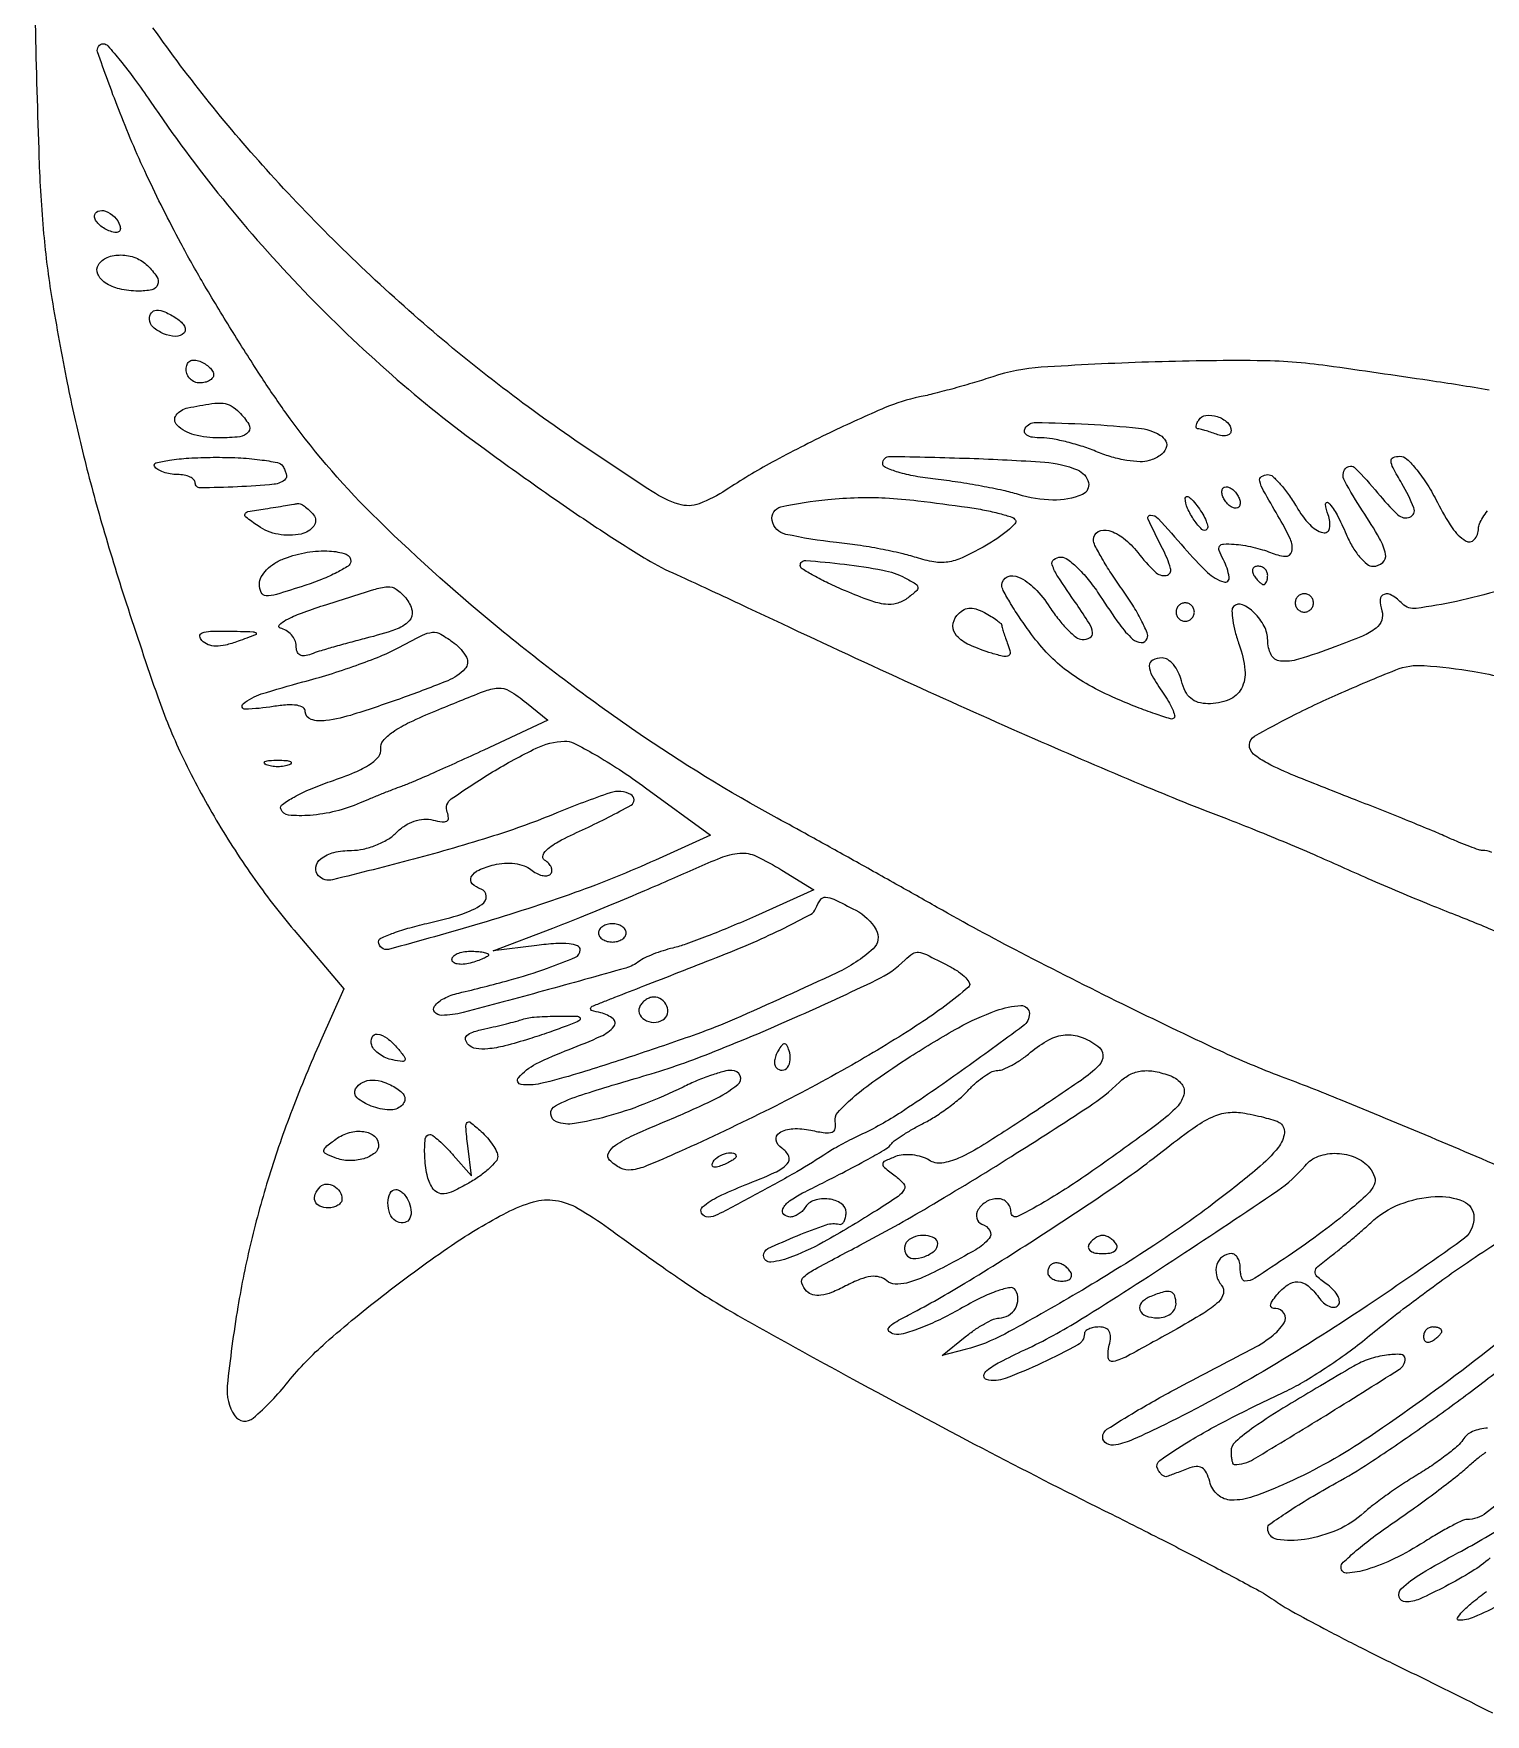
# Model space of a CAD drawing. Extents: x 55 to 655, y 169 to 856.
# Drawn here: x 55.4 to 213.8, y 346.7 to 530.1 of the extents above; entities that cross this region are included whole.
import ezdxf

# ---------------------------------------------------------------- set-up
doc = ezdxf.new("R2010")
doc.units = 0

msp = doc.modelspace()

# ---------------------------------------------------------------- linework, layer by layer
for points in [[(55.529785, 531.171994, 0.002859), (55.94368, 516.577704, 0.013748), (56.455189, 508.279882, 0.018558), (57.35235, 501.207051, 0.008357), (59.027733, 492, 0.011418), (60.688056, 484.559433, 0.009576), (62.778503, 476.749497, 0.008321), (65.453046, 468.020841, 0.005016), (68.899029, 457.75989, 0.027883), (71.507052, 451.411283, 0.020833), (75.049769, 444.724288, 0.020435), (79.232811, 438.194155, 0.023243), (83.770137, 432.312302), (89.221965, 425.885995), (86.673574, 420.192998, 0.013678), (83.566985, 412.710653, 0.016089), (81.05117, 405.460522, 0.016729), (79.089658, 398.327915, 0.017596), (77.646513, 391.19874, 0.015341), (76.487731, 382.593999, 0.175215), (77.300849, 379.324104, 0.450894), (79.316609, 379.05448, 0.044937), (83.132944, 383.015807, -0.043771), (87.209964, 387.267471, -0.014939), (93.813853, 392.706815, -0.015291), (100.956598, 397.898783, -0.030188), (106.977936, 401.48859, -0.049008), (109.904197, 402.655044, -0.109027), (112.285336, 402.808073, -0.09195), (114.763607, 401.941433, -0.028247), (118.099962, 399.773309, 0.001876), (120.039788, 398.361937, 0.001316), (122.234486, 396.786457, 0.001328), (124.344294, 395.288754, 0.002775), (125.99616, 394.136397, 0.022611), (132.18618, 390.269727, 0.003564), (144.743843, 383.311051, 0.00417), (158.872437, 375.765098, 0.005106), (172.205785, 368.958716, -0.002672), (178.51897, 365.774613, -0.003455), (184.276859, 362.781515, -0.002623), (189.068849, 360.216048, -0.030507), (190.872143, 359.091042, 0.029121), (192.547336, 358.039495, 0.004087), (196.14423, 356.101732, 0.004656), (200.446377, 353.880194, 0.003942), (205.034, 351.610302, -0.004926), (214.516803, 346.895082, -0.010774)], [(214.150084, 491.222762, 0.005581), (207.613525, 492.258699, 0.001266), (196.5, 493.864333, 0.033636), (188.845261, 494.429548, 0.009754), (177.000181, 494.274965, 0.007988), (165.288534, 493.706126, 0.06406), (160, 492.675583, -0.007416), (158.021415, 492.051449, -0.005325), (155.79375, 491.410673, -0.005378), (153.659727, 490.845997, -0.011537), (152, 490.46639, 0.050329), (148.272971, 489.303889, 0.011353), (142.219677, 486.55971, 0.01241), (135.930314, 483.339988, 0.021663), (130.912447, 480.323362, -0.056457), (127.97639, 478.825252, -0.168098), (125.750657, 478.767514, -0.067993), (122.86249, 480.137534, -0.00427), (115, 485.370536, -0.030378), (97.363652, 498.960069, -0.028944), (81.200053, 514.795044, -0.030526), (68.383589, 530.749389, -0.068636)], [(217.685904, 405.478171, 0.002273), (207.788446, 409.693332, 0.00222), (197.942975, 413.782243, 0.007626), (191.5, 416.310504, -0.019637), (184.807836, 419.123822, -0.004988), (174.182678, 424.21975, -0.005345), (163.044927, 429.847507, -0.009297), (153.943547, 434.785994, 0.001029), (149.43266, 437.331074, 0.000798), (144.511542, 440.083959, 0.000806), (139.911966, 442.637636, 0.001946), (136.5, 444.507453, -0.026376), (121.082233, 453.963714, -0.02182), (105.700882, 465.572961, -0.022483), (92.239038, 477.745241, -0.04313), (82.817364, 488.8295, -0.010219), (80.076925, 492.853696, -0.00583), (76.92329, 497.820051, -0.00582), (73.864777, 502.894083, -0.009596), (71.413301, 507.260037, -0.013945), (67.688618, 514.692659, -0.016632), (64.611644, 521.901973, -0.009897), (62.342797, 528.110855, -0.514699), (62.977729, 529, -0.217442), (63.465929, 528.777153, -0.007803), (64.821183, 527.164062, -0.0131), (66.37826, 525.14511, -0.008663), (68.064495, 522.75, 0.021373), (75.995482, 512.072029, 0.020972), (84.856951, 502.039902, 0.021182), (94.432236, 492.884517, 0.02298), (104.5, 484.831401, 0.004306), (111.659652, 479.718869, 0.007999), (117.567748, 475.715829, 0.009349), (122.28896, 472.750561, 0.032158), (125.5, 471.087762, -0.00498), (126.751966, 470.52343, -0.000508), (129.703125, 469.154005, -0.000635), (133.215832, 467.514233, -0.000507), (137, 465.737207, 0.002931), (151.309681, 459.101937, 0.00376), (164.556252, 453.173684, 0.004164), (176.195797, 448.184513, 0.008311), (185.5, 444.468298, -0.005307), (188.264988, 443.38314, -0.002868), (191.646875, 441.991645, -0.002856), (195.075289, 440.534898, -0.004497), (198, 439.241076, 0.003989), (200.92467, 437.943714, 0.002527), (204.353125, 436.476045, 0.002538), (207.734956, 435.068699, 0.004687), (210.5, 433.964621, -0.00557), (212.943752, 432.983829, -0.005851), (215.325, 431.964376, -0.005625)], [(215.368157, 469.406503, -0.024186), (210.596957, 468.160049, -0.017427), (206.202999, 467.395288, -0.2349), (204.700023, 467.899977, 0.053901), (203.549784, 468.825764, 0.226933), (202.694028, 468.932159, 0.318576), (202.274437, 468.358323, 0.080642), (202.45279, 467.148745, -0.158624), (202.445239, 466.113732, -0.148776), (201.832073, 465.24994, -0.064972), (200.350752, 464.385307, -0.011408), (197.343501, 463.19892, -0.013337), (193.356377, 461.8498, -0.100263), (191.383949, 461.652406, -0.256174), (190.379746, 462.341892, -0.117425), (190, 463.936572, 0.122304), (189.623985, 465.450799, 0.075985), (188.527136, 466.928682, 0.093247), (187.239642, 467.799499, 0.307729), (186.284034, 467.617367, 0.205532), (186.098452, 467.152704, 0.029574), (186.186768, 466.11088, 0.029537), (186.451207, 464.824572, 0.021294), (186.890444, 463.426427, -0.060699), (187.521813, 460.677041, -0.149001), (187.131514, 458.662253, -0.178534), (185.75937, 457.433609, -0.094514), (183.485963, 457, -0.070841), (182.423594, 457.151277, -0.1077), (181.607251, 457.594563, -0.099655), (181.00769, 458.366923, -0.053939), (180.589356, 459.5, 0.052514), (180.239404, 460.456212, 0.061291), (179.711184, 461.265625, 0.071387), (179.093964, 461.815363, 0.147328), (178.480948, 462, 0.113401), (177.45505, 461.764293, 0.29586), (177.080925, 461.14552, 0.124686), (177.39914, 460.037172, 0.020837), (178.601999, 458.157839, -0.020301), (179.184415, 457.25002, -0.031023), (179.606136, 456.415247, -0.031657), (179.848104, 455.736556, -0.272611), (179.770722, 455.437389, -0.277684), (179.407656, 455.347124, -0.007005), (177.726096, 455.889581, -0.013025), (175.718688, 456.627147, -0.008267), (173.418723, 457.585198, -0.023682), (170.49349, 459.029334, -0.035786), (168.114577, 460.57936, -0.038132), (166.092973, 462.371292, -0.032609), (164.25, 464.541101, -0.010553), (163.005252, 466.292696, -0.014081), (161.954688, 467.936915, -0.011281), (161.156949, 469.337191, -0.124457), (161, 469.957959, -0.300696), (161.588223, 470.847625, -0.212887), (162.822435, 470.826524, -0.089956), (164.588713, 469.576103, -0.050172), (166.240807, 467.512379, 0.023252), (167.197396, 466.176137, 0.029736), (168.203549, 465.04561, 0.030408), (169.127368, 464.229966, 0.164611), (169.75, 464.012379, 0.119489), (170.62551, 464.21548, 0.324938), (170.901366, 464.749718, 0.101747), (170.518878, 465.783077, 0.011959), (169.163966, 467.84563, -0.005303), (167.107958, 470.886446, -0.064804), (166.492729, 472.145572, -0.31723), (166.668883, 472.737379, -0.168343), (167.426795, 473, -0.165204), (168.1948, 472.739125, -0.031183), (169.327061, 471.751562, -0.03031), (170.558486, 470.377213, -0.023729), (171.726452, 468.75, 0.011623), (173.83075, 465.663237, 0.05374), (175.268038, 464.05385, 0.176366), (176.214328, 463.670054, 0.330303), (176.860656, 464.114013, 0.183631), (176.840073, 464.750294, 0.01922), (176.201614, 466.127901, 0.021808), (175.275826, 467.759813, 0.015792), (174.110656, 469.495444, -0.010984), (172.919349, 471.233661, -0.014423), (171.913755, 472.87374, -0.011898), (171.154945, 474.271408, -0.118954), (171, 474.913478, -0.275257), (171.514627, 475.777463, -0.197914), (172.658491, 475.898704, -0.097676), (174.278407, 475.055533, -0.057471), (175.82134, 473.5, 0.031714), (177.707138, 471.39244, 0.240079), (178.940998, 471.002326, 0.451424), (179.411547, 471.756694, 0.046756), (178.52568, 473.95034, -0.00871), (176.952966, 477.126015, -0.543808), (177.228737, 477.572055, -0.217598), (178.059638, 477.213272, -0.00527), (180.901429, 474, 0.023088), (183.44847, 471.318855, 0.117412), (185.211286, 470.283336, 0.557522), (185.807868, 470.806401, 0.08147), (185.163902, 472.693747, -0.029427), (184.697698, 473.70345, -0.247956), (184.752088, 474.185378, -0.237517), (185.184939, 474.42518, -0.027256), (186.332881, 474.407988, -0.02345), (187.293229, 474.29573, -0.015229), (188.39014, 474.080547, -0.015319), (189.450476, 473.804367, -0.027938), (190.293128, 473.505056, 0.075507), (191.937176, 473.091498, 0.382745), (192.63517, 473.606189, 0.162944), (192.472438, 474.970475, 0.022823), (191.123968, 477.514462, -0.005004), (189.553089, 480.238837, -0.068757), (189.135343, 481.297837, -0.318495), (189.331748, 481.792094, -0.144973), (190.033725, 482, -0.186642), (190.555008, 481.798391, -0.027002), (191.370145, 480.972312, -0.02754), (192.265594, 479.841301, -0.020394), (193.131624, 478.501487, 0.052087), (194.581327, 476.54265, 0.144897), (196.033079, 475.668869, 0.441647), (196.750322, 476.136494, 0.132688), (196.599558, 477.601151, -0.069966), (196.325011, 478.791378, -0.712661), (196.628416, 478.926669, -0.066235), (197.56593, 477.612409, -0.022896), (198.564447, 475.5, 0.03372), (199.233534, 474.160305, 0.042414), (200.033945, 473.028125, 0.047952), (200.84183, 472.237178, 0.171393), (201.51342, 472, 0.185119), (202.553357, 472.398688, 0.262881), (202.862104, 473.316575, 0.08453), (202.214721, 475.045353, 0.01441), (200.353661, 478.041768, -0.021985), (198.36777, 481.349931, -0.308176), (198.500879, 482.660685, -0.439959), (199.556151, 482.705841, -0.02503), (202, 480, 0.031644), (204.206734, 477.620686, 0.29077), (205.52665, 477.361621, 0.416844), (205.957322, 478.355807, 0.038135), (204.640897, 481.030767, -0.009648), (203.678519, 482.734163, -0.106129), (203.460315, 483.483092, -0.328425), (203.699646, 483.862625, -0.093655), (204.426618, 484, -0.193164), (205.177145, 483.698813, -0.03133), (206.263806, 482.520377, -0.030658), (207.428752, 480.891925, -0.022665), (208.518756, 478.962986, 0.029669), (210.135206, 476.19365, 0.105249), (211.598594, 474.764948, 0.370691), (212.542183, 474.903983, 0.180557), (213, 476.130446, -0.105627), (213.106046, 476.626827, -0.031906), (213.467283, 477.312744, -0.030396), (213.981947, 478.050211, -0.028839)], [(214.452476, 440.777314, 0.107591), (213.42958, 441, -0.082646), (213.036465, 441.065426, -0.006896), (212.06089, 441.414509, -0.009044), (210.903779, 441.870655, -0.006859), (209.651129, 442.411095, 0.006686), (207.984833, 443.13068, 0.001924), (205.388149, 444.199384, 0.001935), (202.450496, 445.381989, 0.002059), (199.563847, 446.51735, -0.003009), (192.958346, 449.129888, -0.023915), (189.97523, 450.499695, -0.05643), (188.461489, 451.515484, -0.220217), (188, 452.512477, -0.271636), (188.560771, 453.468523, -0.009199), (192.56144, 455.609902, -0.014609), (197.681958, 458.044602, -0.008419), (203.976483, 460.689475, -0.114035), (207.071906, 461.169533, -0.024097), (212.533774, 460.503112, -0.024469), (218.836769, 459.103393, -0.023019)], [(223.685769, 394.184663, -0.007538), (212.575234, 385.311293, -0.016324), (201.077933, 376.995317, -0.041852), (192.122882, 371.987522, -0.021473), (188.420637, 370.494633, -0.08954), (186.056539, 370.108865, -0.17782), (184.568563, 370.683966, -0.149663), (183.676286, 372.129881, 0.04903), (183.316026, 373.105415, 0.145206), (182.839615, 373.627026, 0.16325), (182.194254, 373.770403, 0.06659), (181.309655, 373.555789, -0.000812), (180.580147, 373.273367, -0.000941), (179.884711, 373.006936, -0.000838), (179.295068, 372.783437, -0.005585), (179, 372.675908, -0.184803), (178.771845, 372.682114, -0.074282), (178.5, 372.845423, -0.059869), (178.22821, 373.130272, -0.044705), (178, 373.5, -0.371569), (178.240469, 374.450191, -0.016131), (181.339891, 376.477066, -0.018745), (185.773599, 378.953626, -0.008118), (191.843411, 381.928327, 0.023789), (193.839643, 382.985453, 0.011691), (196.278818, 384.507791, 0.011572), (198.743587, 386.210331, 0.016509), (200.843411, 387.8422, -0.008007), (203.046673, 389.615348, -0.004131), (205.856323, 391.76626, -0.004105), (208.783019, 393.931261, -0.006202), (211.369603, 395.763397, -0.010057), (214.76161, 398.004059, -0.056213)], [(214.000545, 377.969296, 0.082604), (212.333576, 377.579691, 0.157928), (211.29969, 376.695158, -0.075852), (210.749973, 376.04415, -0.014761), (209.559909, 375.064701, -0.015375), (208.089994, 373.996664, -0.013687), (206.5, 372.976998, 0.009856), (204.824222, 371.920348, 0.008375), (203.096694, 370.740928, 0.008466), (201.559709, 369.613885, 0.023443), (200.531299, 368.75376, -0.08358), (197.66076, 366.886873, -0.062144), (194.026724, 365.819317, -0.080474), (191.039833, 365.816338, -0.368203), (190, 367.036943, -0.244637), (190.240071, 367.498245, -0.00655), (192.194089, 368.829326, -0.012233), (194.606507, 370.343251, -0.007896), (197.46924, 371.98302, 0.019186), (201.108134, 374.17793, 0.007175), (206.045621, 377.52313, 0.007096), (211.326613, 381.325374, 0.008541), (216.176709, 385.053066, -0.007393)], [(226.007024, 378.319956, -0.001806), (213.837292, 368.72538, -0.167545), (211.733326, 368, 0.113353), (211.254059, 367.889933, 0.008338), (210.042589, 367.277347, 0.01127), (208.612259, 366.482201, 0.008296), (207.063214, 365.539905, -0.026235), (203.830978, 363.729214, -0.040411), (200.853244, 362.548829, -0.056014), (198.675368, 362.141908, -0.435701), (198, 362.769815, -0.207084), (198.239494, 363.32327, -0.011572), (199.668085, 364.603957, -0.016261), (201.502812, 366.073113, -0.011065), (203.678586, 367.628223, 0.00599), (206.033617, 369.275601, 0.005521), (208.413897, 371.023603, 0.00552), (210.500552, 372.628087, 0.0182), (211.824609, 373.75, -0.015892), (212.831923, 374.611547, -0.020094), (213.818092, 375.339063, -0.018563)], [(214.273629, 363.79696, -0.041956), (212.280445, 362.324695, -0.018195), (209.411194, 360.697273, -0.015096), (206.556564, 359.320541, -0.105181), (205.04966, 359, -0.32965), (204.338877, 359.525753, -0.286075), (204.58223, 360.439806, -0.053236), (206.778022, 362.098543, -0.01284), (210.75, 364.345979, 0.019777), (216.683693, 367.812928, 0.017325)], [(215.406333, 358.729353, -0.017901), (212.509013, 357.344466, -0.102882), (210.852657, 357, -0.580171), (210.712136, 357.245782, -0.058573), (211.224282, 357.92079, -0.029567), (212.317021, 358.929849, -0.013099), (213.868394, 360.134604, 0.01621)]]:
    msp.add_lwpolyline(points, format="xyb")
for points in [[(64.77106, 509.18682, -0.108271), (64.818151, 508.74444, -0.257062), (64.633872, 508.482386, -0.161356), (64.219753, 508.426249, -0.045328), (63.58356, 508.606309, -0.049992), (62.977839, 508.911187, -0.054888), (62.465171, 509.322276, -0.062067), (62.115141, 509.772094, -0.13514), (62, 510.190322, -0.310331), (62.373328, 510.733894, -0.180578), (63.198675, 510.742032, -0.106345), (64.180521, 510.127369, -0.120025)], [(67.8, 504.8, -0.050064), (68.795734, 503.582059, -0.24098), (68.893058, 502.719577, -0.254944), (68.254966, 502.170045, -0.054684), (66.75, 502.015313, -0.055728), (64.735864, 502.254389, -0.089606), (63.153268, 502.938892, -0.143954), (62.359747, 503.885027, -0.246181), (62.430902, 504.888197, -0.163261), (63.398715, 505.692769, -0.09688), (64.890461, 505.959186, -0.088293), (66.501876, 505.645009, -0.104557)], [(70.97104, 499.03906, -0.052635), (71.484367, 498.633135, -0.084794), (71.810825, 498.182889, -0.119423), (71.904991, 497.762676, -0.194428), (71.764168, 497.430834, -0.211292), (70.859622, 497.081097, -0.085286), (69.538924, 497.373214, -0.085487), (68.394026, 498.088455, -0.213623), (68, 498.968615, -0.156009), (68.218619, 499.652222, -0.236265), (68.759613, 499.939205, -0.11552), (69.674053, 499.747819, -0.031906)], [(75, 492.893011, -0.164455), (74.884842, 492.552359, -0.095748), (74.559375, 492.262322, -0.076852), (74.073715, 492.066322, -0.057609), (73.5, 492, -0.096899), (72.927495, 492.112001, -0.097416), (72.440625, 492.431406, -0.098432), (72.114629, 492.908181, -0.10122), (72, 493.468615, -0.094119), (72.106211, 494.027855, -0.166113), (72.407358, 494.382077, -0.151899), (72.885039, 494.496694, -0.075244), (73.5, 494.361626, -0.048303), (74.073796, 494.075237, -0.053891), (74.559375, 493.692784, -0.061199), (74.891374, 493.276919, -0.13875)], [(77.8, 488.8, -0.057013), (78.834738, 487.497938, -0.314435), (78.790926, 486.651285, -0.201512), (77.860293, 486.128153, -0.02861), (75.622445, 486, -0.062997), (72.885077, 486.346264, -0.128775), (71.006924, 487.391394, -0.378504), (70.915543, 488.487396, -0.187535), (72.191626, 489.286617, -0.007649), (74.820059, 489.747223, -0.061259), (76.04646, 489.791165, -0.116645), (76.90209, 489.508767, -0.058659)], [(186, 486.786022, -0.188995), (185.870705, 486.456181, -0.14605), (185.53535, 486.258075, -0.098218), (185.023963, 486.233653, -0.054634), (184.418213, 486.393011, 0.009199), (183.777619, 486.625403, 0.010735), (183.160889, 486.821697, 0.00979), (182.634378, 486.965769, 0.061959), (182.359196, 487, -0.287633), (182.229181, 487.081539, -0.143207), (182.195771, 487.280921, -0.074198), (182.279967, 487.589245, -0.034732), (182.473008, 487.956326, -0.230068), (183.267871, 488.46017, -0.108693), (184.505572, 488.331176, -0.105375), (185.60233, 487.688041, -0.210652)], [(178.25, 486.317904, -0.146017), (178.88054, 485.646864, -0.21911), (178.906552, 484.856609, -0.149506), (178.266395, 484.089315, -0.067939), (177.073404, 483.523298, -0.088276), (176.08122, 483.392335, -0.02989), (174.627184, 483.545018, -0.028645), (173.007564, 483.91002, -0.02922), (171.45128, 484.45591, 0.02028), (169.857709, 485.047062, 0.017003), (168.125476, 485.546424, 0.017339), (166.50992, 485.894127, 0.044357), (165.318859, 486, -0.03535), (164.357722, 486.068037, -0.100404), (163.727895, 486.291879, -0.201754), (163.473202, 486.640452, -0.19918), (163.542474, 487.068725, -0.265263), (164.688246, 487.692639, -0.007765), (170.399941, 487.489929, -0.012278), (175.923056, 487.071807, -0.107007)], [(82.556961, 482.907836, -0.036842), (82.777502, 482.484136, -0.04944), (82.908446, 482.071769, -0.059239), (82.939559, 481.728291, -0.194087), (82.850136, 481.523338, -0.172511), (81.592611, 480.940028, -0.011689), (77.594015, 480.662554, -0.008766), (73.529356, 480.547197, -0.417392), (73, 481.070845, 0.197932), (72.853749, 481.425819, 0.085887), (72.429836, 481.727061, 0.065837), (71.801948, 481.931645, 0.045907), (71.059017, 482, -0.042815), (70.274841, 482.067272, -0.04435), (69.523134, 482.267079, -0.048492), (68.909136, 482.560158, -0.119303), (68.556113, 482.909207, -0.505467), (68.702617, 483.273413, -0.025303), (70.172344, 483.573991, -0.023499), (72.284426, 483.794755, -0.011949), (74.953921, 483.883574, -0.014028), (77.667014, 483.832853, -0.020225), (80.058202, 483.623829, -0.016526), (81.970334, 483.313904, -0.20883)], [(169.25, 482.510746, -0.23619), (170.440752, 481.137357, -0.37259), (169.785978, 479.825359, -0.104805), (166.553046, 479.217885, -0.06895), (162.803107, 479.826107, 0.021141), (161.140581, 480.26162, 0.007957), (158.781225, 480.735007, 0.007866), (156.193556, 481.169531, 0.009485), (153.75, 481.493142, -0.017127), (151.546213, 481.819338, -0.027072), (149.689063, 482.264635, -0.025408), (148.300918, 482.75609, -0.303791), (148, 483.205653, -0.418838), (148.792179, 483.985443, -0.004232), (157.472451, 483.775115, -0.009417), (165.682175, 483.351744, -0.080742)], [(187, 478.881966, -0.117858), (186.920761, 478.550471, -0.186277), (186.70625, 478.357263, -0.154201), (186.382383, 478.338175, -0.076764), (186, 478.5, -0.064269), (185.617474, 478.810561, -0.051777), (185.29375, 479.230237, -0.053414), (185.073533, 479.689814, -0.085235), (185, 480.118034, -0.117858), (185.079239, 480.449529, -0.186277), (185.29375, 480.642737, -0.154201), (185.617617, 480.661825, -0.076764), (186, 480.5, -0.064269), (186.382526, 480.189439, -0.051777), (186.70625, 479.769763, -0.053414), (186.926467, 479.310186, -0.085235)], [(85.904431, 477.615153, -0.349525), (85.929422, 476.379462, -0.181843), (84.540298, 475.510948, -0.094128), (82.041448, 475.482704, -0.109082), (79.84821, 476.393765, -0.009745), (78.521856, 477.361849, -0.342129), (78.428695, 477.709931, -0.255013), (78.749151, 477.965716, -0.006505), (80.637785, 478.272917, 0.001758), (81.779702, 478.447548, 0.002165), (82.843569, 478.618795, 0.001788), (83.736257, 478.769738, 0.015823), (84.127555, 478.850168, -0.1706), (84.445177, 478.817151, -0.041491), (84.908379, 478.549188, -0.037795), (85.41837, 478.134285, -0.029902)], [(157.262297, 478.435087, -0.01266), (159.119124, 478.127354, -0.017765), (160.756986, 477.752345, -0.014156), (162.070434, 477.361942, -0.176807), (162.471633, 477.045899, -0.340093), (162.430268, 476.642044, -0.028862), (161.619832, 475.878866, -0.028876), (160.43556, 474.997248, -0.017542), (158.944127, 474.088754, -0.020238), (156.676639, 472.932486, -0.06877), (155.092085, 472.453124, -0.08197), (153.590561, 472.46383, -0.037035), (151.675158, 472.942193, 0.023456), (150.034341, 473.399609, 0.009378), (147.750363, 473.877385, 0.009256), (145.264654, 474.301372, 0.011529), (142.940367, 474.599037, -0.027055), (137.426489, 475.479893, -0.298543), (135.931549, 476.996978, -0.407281), (136.896069, 478.482964, -0.03229), (142, 479.290813, -0.015604), (145.307935, 479.493561, -0.021508), (148.284029, 479.454871, -0.016004), (151.839362, 479.14114, -0.004725)], [(183.363866, 476.030533, -0.408787), (182.827662, 476.025556, -0.050273), (181.991639, 477.0111, -0.046847), (181.26189, 478.317523, -0.100212), (181.015313, 479.44113, -0.374592), (181.149585, 479.600364, -0.195415), (181.421106, 479.536057, -0.059251), (181.873076, 479.125946, -0.021048), (182.418239, 478.442702, -0.025882), (182.927144, 477.665301, -0.038583), (183.28104, 476.93406, -0.044), (183.456498, 476.336656, -0.250852)], [(89.967307, 472.5, -0.231901), (89.676173, 472.025505, -0.021576), (88.450289, 471.32105, -0.024243), (86.83426, 470.580001, -0.016587), (84.936217, 469.890807, -0.005567), (81.845028, 468.92103, -0.081836), (80.718368, 468.774241, -0.289089), (80.19334, 469.130806, -0.103209), (80, 470.057474, -0.12543), (80.197261, 470.831441, -0.069339), (80.781597, 471.620257, -0.060029), (81.665403, 472.327468, -0.049489), (82.75, 472.859499, -0.047555), (85.212016, 473.520016, -0.054264), (87.646195, 473.662948, -0.070979), (89.443505, 473.314513, -0.345929)], [(150.430221, 470.736394, -0.017517), (151.573564, 470.0925, -0.237624), (151.818983, 469.697791, -0.243585), (151.644873, 469.272026, -0.018346), (150.633651, 468.474069, -0.092133), (149.511802, 467.935438, -0.097181), (148.292945, 467.849827, -0.056408), (146.644512, 468.246813, -0.01268), (143.95343, 469.304173, -0.010876), (142.055064, 470.155329, -0.016719), (140.45507, 470.981554, -0.011248), (139.195815, 471.723786, -0.259526), (139, 472.075631, -0.436649), (139.594608, 472.62669, -0.010162), (143.831946, 472.21732, -0.017944), (148.00359, 471.576085, -0.072492)], [(188.5, 471, 0.029505), (188.768994, 470.617226, 0.035638), (189.066025, 470.29375, 0.038439), (189.34829, 470.065539, 0.151918), (189.559017, 470, 0.210953), (189.727648, 470.07446, 0.081139), (189.870461, 470.29375, 0.061769), (189.967655, 470.617151, 0.042167), (190, 471, 0.105053), (189.918938, 471.381556, 0.099167), (189.688914, 471.70625, 0.09642), (189.345238, 471.923877, 0.093332), (188.940983, 472, 0.108972), (188.586039, 471.921712, 0.182303), (188.3746, 471.70625, 0.161196), (188.343488, 471.3821, 0.082592)], [(95.963645, 468.543805, -0.11886), (96.646669, 467.151635, -0.254056), (96.327786, 466.034614, -0.116494), (94.826194, 465.086505, -0.021146), (91.645751, 464.141017, 0.004115), (89.846264, 463.67212, 0.004208), (88.068106, 463.177033, 0.004084), (86.531476, 462.721605, 0.017528), (85.628753, 462.411033, -0.061089), (84.92184, 462.234753, -0.159131), (84.413618, 462.334213, -0.182858), (84.106015, 462.699264, -0.084823), (84, 463.319687, 0.105948), (83.867998, 463.935654, 0.078567), (83.485938, 464.520041, 0.074503), (82.918703, 464.98461, 0.078493), (82.25, 465.252341, -0.584645), (82.150952, 465.586046, -0.080192), (82.891637, 466.138878, -0.03077), (84.584292, 466.893996, -0.012071), (87, 467.732127, -0.002013), (92.473323, 469.460004, -0.052914), (93.98216, 469.759637, -0.178927), (94.928848, 469.50394, -0.065133)], [(180, 467, 0.099038), (180.076342, 466.618362, 0.097945), (180.29375, 466.29375, 0.097945), (180.618362, 466.076342, 0.099038), (181, 466, 0.099038), (181.381638, 466.076342, 0.097945), (181.70625, 466.29375, 0.097945), (181.923658, 466.618362, 0.099038), (182, 467, 0.099038), (181.923658, 467.381638, 0.097945), (181.70625, 467.70625, 0.097945), (181.381638, 467.923658, 0.099038), (181, 468, 0.099038), (180.618362, 467.923658, 0.097945), (180.29375, 467.70625, 0.097945), (180.076342, 467.381638, 0.099038)], [(193, 468, 0.099038), (193.076342, 467.618362, 0.097945), (193.29375, 467.29375, 0.097945), (193.618362, 467.076342, 0.099038), (194, 467, 0.099038), (194.381638, 467.076342, 0.097945), (194.70625, 467.29375, 0.097945), (194.923658, 467.618362, 0.099038), (195, 468, 0.099038), (194.923658, 468.381638, 0.097945), (194.70625, 468.70625, 0.097945), (194.381638, 468.923658, 0.099038), (194, 469, 0.099038), (193.618362, 468.923658, 0.097945), (193.29375, 468.70625, 0.097945), (193.076342, 468.381638, 0.099038)], [(161, 465.546604, 0.068775), (161.03246, 465.311732, 0.007186), (161.191311, 464.777541, 0.008804), (161.401871, 464.14432, 0.006945), (161.651272, 463.466388, -0.043967), (161.900232, 462.595784, -0.32584), (161.727385, 462.227997, -0.184946), (161.199663, 462.155931, -0.017016), (159.901272, 462.506989, -0.030196), (157.452473, 463.424442, -0.101334), (156.066297, 464.415759, -0.196727), (155.66596, 465.480939, -0.167474), (156.092674, 466.611665, -0.071978), (156.72152, 467.179392, -0.120792), (157.386487, 467.422302, -0.105043), (158.155004, 467.345579, -0.045676), (159.105005, 466.943803, -0.014667), (159.831011, 466.527417, -0.021321), (160.443345, 466.11503, -0.01776), (160.907833, 465.746398, -0.219537)], [(77.6625, 463.808553, -0.027694), (76.291655, 463.393591, -0.064727), (75.228452, 463.27693, -0.088578), (74.390487, 463.443899, -0.103372), (73.7125, 463.8875, -0.189958), (73.49907, 464.37862, -0.324744), (73.73764, 464.732259, -0.079957), (74.670902, 464.911489, -0.012537), (76.55, 464.921053, -0.001634), (79.301651, 464.857061, -0.192029), (79.6233, 464.718805, -0.543725), (79.581597, 464.523745, -0.003708)], [(101.25, 463.607954, -0.104825), (102.575481, 462.073949, -0.326275), (102.412269, 460.796289, -0.106892), (100.53839, 459.514311, -0.011473), (95.59263, 457.629671, -0.008248), (90.293386, 455.846272, -0.041917), (87.260064, 455.154095, -0.110009), (85.62695, 455.282678, -0.329472), (85, 456.130842, 0.254273), (84.759768, 456.57269, 0.104214), (84.101804, 456.825723, 0.058337), (83.01639, 456.872331, 0.021816), (81.5, 456.693713, -0.032953), (78.433397, 456.401528, -0.713754), (78.216643, 456.977186, -0.095849), (80.202847, 458.062251, -0.01319), (84.75, 459.382145, 0.0116), (87.590925, 460.196991, 0.009912), (90.545313, 461.183748, 0.010029), (93.196054, 462.188239, 0.027842), (95, 463.032994, -0.006962), (97.776158, 464.477226, -0.093783), (98.87282, 464.791097, -0.157269), (99.793067, 464.585073, -0.029277)], [(109.119574, 457.104258), (111.460716, 455.208516), (104.480358, 451.949704, -0.002376), (101.66121, 450.649851, -0.002748), (98.96298, 449.439121, -0.002455), (96.667416, 448.437636, -0.016154), (95.5, 447.979242, 0.006623), (94.556219, 447.62927, 0.003171), (93.353125, 447.156137, 0.003143), (92.103156, 446.646253, 0.004478), (91, 446.17652, -0.042449), (88.325641, 445.270444, -0.041528), (85.516921, 444.82061, -0.042605), (83.18402, 444.842447, -0.295982), (82.331192, 445.518177, -0.333334), (82.496604, 446.02019, -0.025574), (83.779572, 446.820734, -0.027024), (85.562198, 447.687768, -0.016595), (87.743941, 448.522633, 0.014848), (90.394542, 449.526309, 0.046114), (92.084749, 450.414496, 0.078346), (93.019115, 451.254668, 0.213872), (93.243001, 452.09404, -0.221459), (93.487384, 452.959686, -0.063782), (94.548576, 453.913903, -0.040262), (96.402316, 454.986383, -0.013789), (99.243001, 456.242853, -0.003275), (104.455788, 458.338926, -0.072318), (106.045211, 458.713398, -0.161691), (107.260661, 458.424176, -0.031621)], [(122.129162, 447.836962), (129.227696, 442.673924), (123.215898, 439.944958, -0.0209), (114.420404, 436.387722, -0.013943), (104.08565, 433.024181, -0.005796), (94.087766, 430.201446, -0.493699), (93, 431.034581, -0.295805), (93.245965, 431.413957, -0.016059), (94.629033, 431.979671, -0.02077), (96.420132, 432.562537, -0.013231), (98.545644, 433.097628, 0.021732), (102.065391, 434.04761, 0.067936), (104.276476, 435.095957, 0.26352), (104.749561, 436.011208, 0.312294), (104.177051, 436.774316, -0.117219), (103.223152, 437.365903, -0.329223), (103.115267, 438.098527, -0.165756), (103.919545, 438.851382, -0.044519), (105.595653, 439.434651, -0.047263), (106.721471, 439.606471, -0.047271), (107.859457, 439.563802, -0.050929), (108.872474, 439.322632, -0.089547), (109.619819, 438.900559, 0.050506), (110.217915, 438.498541, 0.066315), (110.833413, 438.267964, 0.082093), (111.371744, 438.234446, 0.172625), (111.745206, 438.411872, 0.170164), (111.904182, 438.742412, 0.127259), (111.846562, 439.145574, 0.09507), (111.569059, 439.564834, 0.060816), (111.11166, 439.93099, -0.370037), (110.937307, 440.478306, -0.127804), (111.483715, 441.190162, -0.046626), (112.967505, 442.138556, -0.011552), (115.565762, 443.401476, 0.02075), (120.542268, 445.934559, 0.589474), (120.534389, 447.090679, 0.209641), (118.269321, 447.284583, 0.016376), (112.45919, 445.093338, -0.022002), (105.546376, 442.574671, -0.011686), (96.792172, 440.038106, -0.004364), (87.976788, 437.787804, -0.262438), (86.453972, 438.212695, -0.238452), (86.145024, 439.153672, -0.192763), (86.690988, 440.081697, -0.105822), (88.126777, 440.770495, -0.05918), (90.059017, 441, 0.05553), (91.326188, 441.141167, 0.038745), (92.701786, 441.5657, 0.039127), (93.973925, 442.188092, 0.063127), (94.925787, 442.925787, -0.05154), (95.869666, 443.692833, -0.062196), (96.894964, 444.194686, -0.067337), (97.939375, 444.40258, -0.079616), (98.94065, 444.305269, 0.028701), (99.917095, 444.108968, 0.163391), (100.430675, 444.203971, 0.28503), (100.620233, 444.543948, 0.080097), (100.489994, 445.165479, -0.343896), (100.931723, 446.613723, -0.016652), (105.428386, 449.553337, -0.023437), (110.179219, 452.141501, -0.10239), (113.265314, 452.922587, -0.129189), (114.310909, 452.696301, -0.012703), (116.597261, 451.460618, -0.015383), (119.281639, 449.808684, -0.011605)], [(83.25, 450.337719, -0.057986), (82.679992, 450.181385, -0.037979), (82, 450.12966, -0.037979), (81.320008, 450.181385, -0.057986), (80.75, 450.337719, -0.174857), (80.540618, 450.525001, -0.447206), (80.601562, 450.693942, -0.078554), (81.10856, 450.810911, -0.017491), (82, 450.842105, -0.017491), (82.89144, 450.810911, -0.078554), (83.398438, 450.693942, -0.447206), (83.459382, 450.525001, -0.174857)], [(137, 438.845266), (140.5, 436.698008), (134.111221, 433.833225, -0.006398), (131.473755, 432.690868, -0.006578), (128.8321, 431.627227, -0.006392), (126.518384, 430.764672, -0.02755), (125.111221, 430.346333, 0.018036), (124.035171, 430.048584, 0.016984), (122.961276, 429.668727, 0.017231), (122.033438, 429.267216, 0.054813), (121.459079, 428.913188, -0.097249), (119.961287, 428.156104, -0.001635), (110.989941, 425.664972, -0.002274), (102.215007, 423.302109, -0.064712), (99.890524, 423, -0.211039), (99.125241, 423.338066, -0.362557), (99.096932, 423.992779, -0.114765), (100.136758, 424.850707, -0.057315), (101.75, 425.433751, 0.008708), (107.241382, 426.834264, 0.018567), (111.420234, 428.146465, 0.015462), (114.468489, 429.336877, 0.300474), (115, 430.141479, 0.306972), (114.705722, 430.575635, 0.069244), (113.793189, 430.800075, 0.041783), (112.326054, 430.828512, 0.015126), (110.25, 430.631976), (105.5, 430.036864), (112, 432.523274, 0.004346), (114.958592, 433.684587, 0.002508), (118.5, 435.130999, 0.002506), (122.040572, 436.618663, 0.004196), (125, 437.909081, -0.006347), (130.289426, 440.188431, -0.079247), (132.404661, 440.697153, -0.130643), (134.182329, 440.370075, -0.027136)], [(145.04966, 434.47432, -0.143295), (147.279934, 432.346468, -0.3546), (146.949541, 430.26328, -0.073713), (143.000595, 427.648798, -0.006176), (131.812786, 422.58129, -0.017996), (127.716247, 420.959488, -0.005117), (121.239292, 418.735613, -0.005035), (114.741241, 416.65099, -0.019476), (110.652128, 415.556993, -0.086998), (108.55982, 415.454577, -0.594945), (108.268836, 416.198703, -0.101671), (110.168748, 417.696267, -0.025444), (113.803083, 419.293169, 0.014936), (117.247757, 420.721173, 0.108937), (118.673318, 421.782294, 0.425657), (118.597568, 422.612839, 0.110501), (117.25, 423.271918, -0.013215), (116.241499, 423.541496, -0.390199), (116.116425, 423.750574, -0.245112), (116.309582, 423.986672, -0.007678), (117.5, 424.474607, -0.000155), (118.777014, 424.974818, -0.000014), (121.952645, 426.217482, -0.000018), (125.739868, 427.699185, -0.000014), (129.849431, 429.30669, 0.00878), (133.851714, 430.953699, 0.012856), (137.307811, 432.554097, 0.008252), (140.106279, 433.996385, 0.179905), (140.706419, 434.677325, -0.062446), (141.209809, 435.618504, -0.255777), (141.771631, 435.892749, -0.101213), (142.668006, 435.665352, -0.006767)], [(117, 432, 0.148195), (117.115568, 431.618646, 0.098894), (117.440625, 431.29375, 0.082425), (117.926543, 431.074694, 0.064853), (118.5, 431, 0.064853), (119.073457, 431.074694, 0.082425), (119.559375, 431.29375, 0.098894), (119.884432, 431.618646, 0.148195), (120, 432, 0.148195), (119.884432, 432.381354, 0.098894), (119.559375, 432.70625, 0.082425), (119.073457, 432.925306, 0.064853), (118.5, 433, 0.064853), (117.926543, 432.925306, 0.082425), (117.440625, 432.70625, 0.098894), (117.115568, 432.381354, 0.148195)], [(105, 429.616631, -0.269386), (104.897136, 429.439563, -0.023188), (104.4125, 429.192243, -0.025621), (103.766387, 428.938458, -0.016817), (103, 428.710251, -0.040966), (102.233678, 428.575635, -0.070464), (101.5875, 428.607123, -0.106581), (101.157535, 428.789795, -0.24384), (101, 429.09362, -0.206609), (101.149557, 429.440102, -0.082769), (101.5875, 429.733751, -0.063112), (102.234359, 429.933456, -0.043375), (103, 430, -0.018041), (103.766644, 429.972329, -0.029316), (104.4125, 429.887385, -0.029396), (104.890445, 429.766282, -0.326917)], [(155.164562, 428.414902, -0.029193), (156.278391, 427.753854, -0.054868), (157.075324, 427.077666, -0.088505), (157.459155, 426.4931, -0.32769), (157.364902, 426.088493, -0.032781), (152.041883, 422.099852, -0.014927), (144.614795, 417.56999, -0.013458), (135.723015, 412.816824, -0.010432), (125.804864, 408.109524, -0.00777), (122.222208, 406.56629, -0.068421), (120.556624, 406.13289, -0.147859), (119.388823, 406.340157, -0.079203), (118.192437, 407.207563, -0.327058), (118.074075, 407.974042, -0.124895), (118.834802, 408.828425, -0.042893), (120.8119, 409.931951, -0.007584), (124.712925, 411.619026, 0.014025), (129.470272, 413.749583, 0.054588), (132.20263, 415.455701, 0.343683), (132.439871, 416.418978, 0.295748), (131.543495, 417, 0.066212), (130.681671, 416.885371, 0.016134), (129.30727, 416.465144, 0.016257), (127.749668, 415.876188, 0.015555), (126.210162, 415.179215, -0.020928), (121.947847, 413.304465, -0.02628), (117.852043, 411.947258, -0.026799), (114.379827, 411.193208, -0.132433), (112.407136, 411.397262, -0.29167), (111.787225, 412.235462, -0.297154), (112.290453, 413.138317, -0.044928), (115.175337, 414.340466, -0.005309), (121.829708, 416.358232, 0.023162), (129.092895, 418.846956, 0.010332), (138.418938, 422.757994, 0.007168), (147.322527, 426.86389, 0.083318), (150.45, 429.062216, -0.046649), (151.280373, 429.741567, -0.184273), (151.912224, 429.888185, -0.080554), (152.762937, 429.627629, -0.004821)], [(121.542705, 424.069098, 0.221146), (121.444975, 423.246757, 0.174599), (122.002687, 422.53216, 0.137965), (123.013092, 422.232649, 0.142848), (124.016312, 422.510081, 0.189436), (124.503635, 423.160814, 0.165456), (124.45272, 424.014234, 0.147302), (123.873321, 424.730681, 0.150691), (123, 425, 0.08914), (122.620145, 424.931737, 0.053258), (122.208109, 424.726548, 0.051122), (121.828194, 424.425183, 0.061191)], [(164, 423.188058, -0.237375), (163.32744, 421.851221, -0.004152), (156.585831, 416.933269, -0.010539), (149.996457, 412.416874, -0.037007), (145.5, 409.926442, 0.009897), (144.624816, 409.501929, 0.006758), (143.646875, 408.986658, 0.006813), (142.717131, 408.464062, 0.013645), (142, 408.021431, -0.014172), (138.628632, 405.945447, -0.007446), (134.329326, 403.54793, -0.003157), (130.012274, 401.25915, -0.120878), (128.955994, 401, -0.263219), (128.243381, 401.403073, -0.364648), (128.353442, 402.093609, -0.066037), (130.091773, 403.236312, -0.019873), (133, 404.5, 0.012849), (136.2071, 405.840335, 0.092043), (137.582405, 406.791628, 0.308624), (137.739992, 407.641244, 0.151626), (136.983688, 408.510081, -0.207152), (136.379544, 409.376885, -0.314656), (136.731495, 410.187703, -0.128504), (138.205288, 410.637092, -0.064228), (140.160581, 410.464731, 0.017981), (141.709934, 410.182403, 0.122), (142.478803, 410.258392, 0.265148), (142.816297, 410.650157, 0.097284), (142.815381, 411.407753, -0.236648), (143.08861, 412.396622, -0.030721), (144.700772, 413.975749, -0.025315), (147.257583, 415.972445, -0.009702), (151, 418.494405, -0.016689), (156.250134, 421.642962, -0.040108), (160.375336, 423.518207, -0.072517), (163.06769, 424.068753, -0.430986)], [(115, 422.593072, -0.304973), (114.860364, 422.385434, -0.004181), (113.370272, 421.793067, -0.01007), (111.578879, 421.139402, -0.00625), (109.451991, 420.441081, -0.012718), (106.773451, 419.672866, -0.039168), (104.918762, 419.34384, -0.061926), (103.62834, 419.377935, -0.160172), (102.807346, 419.792654, -0.131492), (102.495316, 420.332712, -0.272558), (102.620603, 420.785834, -0.116), (103.269249, 421.172786, -0.0221), (104.605355, 421.532116, 0.003297), (105.786902, 421.802694, 0.003482), (106.943448, 422.084101, 0.003327), (107.936891, 422.340201, 0.015757), (108.5, 422.508524, -0.060778), (109.95491, 422.804307, -0.01654), (112.303073, 422.912594, -0.008362), (114.695659, 422.903699, -0.408239)], [(95.095723, 419.384661, -0.012546), (95.831021, 418.452027, -0.269635), (95.869986, 418.117054, -0.332895), (95.604818, 417.966234, -0.016462), (94.551034, 418.134661, -0.05429), (93.799027, 418.367188, -0.050949), (93.097281, 418.759869, -0.054749), (92.546172, 419.244562, -0.105041), (92.249533, 419.75, -0.180186), (92.28009, 420.619413, -0.338837), (92.855066, 420.95301, -0.133711), (93.939749, 420.50269, -0.054734)], [(171.470252, 419.64541, -0.22525), (172.013119, 418.642948, -0.210985), (171.598122, 417.549235, -0.047785), (169.640519, 415.911144, -0.003907), (164.10127, 412.174477, -0.005873), (159.047689, 408.907403, -0.034376), (156.262902, 407.409737, -0.073825), (154.437223, 406.890043, -0.173764), (153.072353, 407.186887, 0.065539), (152.241884, 407.565103, 0.047188), (151.242887, 407.769855, 0.047615), (150.235852, 407.78264, 0.071904), (149.382466, 407.586401, 0.015606), (148.217671, 407.092842, 0.287569), (148.007766, 406.771594, 0.231979), (148.185237, 406.391826, 0.010783), (149.343368, 405.500065, -0.058212), (150.266839, 404.638199, -0.306722), (150.337997, 403.984164, -0.122527), (149.680366, 403.250331, -0.00853), (147.343368, 401.72184, -0.011186), (141.977221, 398.50681, -0.034495), (138.167956, 396.674012, -0.067214), (135.801773, 396.081762, -0.447121), (135, 396.799112, -0.291458), (135.481466, 397.554911, -0.01127), (138.655417, 398.948967, -0.014881), (141.846043, 400.155589, -0.150139), (143.25, 400.20298, 0.209908), (143.535099, 400.245923, 0.121395), (143.779687, 400.50025, 0.08246), (143.945213, 400.940374, 0.048833), (144, 401.5, 0.2514), (143.481146, 402.46671, 0.1193), (142.112517, 402.963408, 0.105189), (140.533132, 402.806615, 0.179043), (139.5, 402, -0.06081), (139.193797, 401.617485, -0.051032), (138.7871, 401.29375, -0.053229), (138.346558, 401.073302, -0.089642), (137.940983, 401, -0.187795), (137.213353, 401.283281, -0.335316), (137.103538, 401.882693, -0.118946), (137.845249, 402.758561, -0.042136), (139.257802, 403.619063, 0.002633), (143.571426, 405.800404, 0.008426), (146.414806, 407.318139, 0.008679), (148.355935, 408.44122, 0.100595), (149, 409.032132, -0.083049), (149.358332, 409.384624, -0.011327), (150.235068, 409.970138, -0.012772), (151.316157, 410.619077, -0.010471), (152.502361, 411.258088, 0.024559), (153.790898, 411.999788, 0.016742), (155.181674, 412.961277, 0.016903), (156.463734, 413.981526, 0.032327), (157.407348, 414.897621, -0.029385), (158.226446, 415.702237, -0.031828), (159.113633, 416.382426, -0.033602), (159.941727, 416.860173, -0.114522), (160.544204, 417, 0.099686), (161.173238, 417.12667, 0.025796), (162.109358, 417.577727, 0.025195), (163.144802, 418.21395, 0.023314), (164.139216, 418.966731, -0.048108), (166.13531, 420.32779, -0.102859), (167.910949, 420.871829, -0.113882), (169.636657, 420.638356, -0.06763)], [(136.582949, 419.134215, 0.052326), (136.327923, 418.604943, 0.061761), (136.20609, 418.06291, 0.07231), (136.228156, 417.59012, 0.149701), (136.399864, 417.266802, 0.208213), (137.031223, 417.018401, 0.228122), (137.610436, 417.323111, 0.143258), (137.913564, 418.144952, 0.097944), (137.787251, 419.138246, 0.033951), (137.536207, 419.749629, 0.286646), (137.294341, 419.899578, 0.233206), (137.012891, 419.759582, 0.024362)], [(179.418213, 416.393011, -0.137115), (180.620932, 415.499519, -0.243954), (180.837269, 414.315825, -0.12623), (179.917463, 412.811952, -0.033538), (177.756209, 410.977879, -0.006115), (170.933944, 406.061843, -0.017738), (166.059093, 402.89088, -0.020814), (162.71182, 401.063936, -0.555684), (162, 401.506652, 0.09545), (161.890186, 402.076652, 0.097029), (161.576711, 402.561329, 0.098743), (161.108876, 402.885803, 0.102746), (160.559017, 403, 0.128079), (159.335688, 402.681409, 0.12619), (158.415112, 401.805404, 0.196676), (158.25199, 400.85941, 0.263723), (158.822949, 400.225684, -0.183627), (159.682254, 399.523722, -0.318099), (159.600107, 398.646056, -0.08291), (158.148235, 397.432869, -0.013012), (154.873716, 395.624334, -0.013755), (152.343564, 394.398761, -0.045702), (150.597956, 393.796493, -0.07661), (149.347386, 393.686198, -0.158244), (148.445551, 394.045189, 0.110711), (147.653922, 394.449503, 0.094639), (146.717353, 394.508548, 0.064379), (145.532763, 394.200596, 0.023588), (143.956933, 393.477729, -0.023237), (142.424249, 392.773353, -0.062322), (141.265854, 392.465398, -0.095185), (140.381719, 392.513582, -0.13612), (139.701765, 392.898235, -0.12408), (139.178062, 393.774884, -0.29539), (139.380668, 394.472003, -0.055268), (140.616059, 395.322786, -0.002156), (145.5, 397.917473, 0.012489), (153.010525, 402.108821, 0.006771), (162.041598, 407.615197, 0.004983), (170.482994, 413.038259, 0.047542), (173.821429, 415.716006, -0.074439), (174.971989, 416.541626, -0.088592), (176.248, 416.932294, -0.077827), (177.710068, 416.881156, -0.044054)], [(94.991641, 415.026328, -0.055064), (95.575611, 414.56006, -0.132537), (95.849918, 414.084783, -0.167618), (95.815608, 413.610626, -0.102672), (95.491641, 413.14612, -0.208674), (94.191712, 412.677909, -0.072137), (92.196642, 413.102627, -0.088198), (90.649122, 414.00876, -0.370339), (90.494772, 414.991541, -0.137368), (91.247832, 415.684967, -0.116379), (92.302142, 415.942361, -0.090254), (93.587141, 415.718759, -0.052917)], [(105.993677, 407.595012, -0.175067), (105.796912, 407.059956, -0.032774), (105.062174, 406.293915, -0.031547), (104.040295, 405.471519, -0.024268), (102.831481, 404.703422, -0.01708), (101.170358, 403.831499, -0.081225), (100.144668, 403.528636, -0.157605), (99.428098, 403.664675, -0.126987), (98.853116, 404.203422, -0.092105), (98.287211, 405.613685, -0.038144), (98.036854, 407.661325, -0.034727), (98.081921, 409.537576, -0.387102), (98.589707, 410, -0.165929), (98.919565, 409.887435, -0.01587), (99.584718, 409.339063, -0.018869), (100.351529, 408.611804, -0.013781), (101.148879, 407.75), (103.118342, 405.5), (102.73266, 408.747982, -0.006153), (102.51109, 410.832689, -0.210069), (102.664066, 411.293479, -0.397589), (103.026235, 411.322256, -0.014502), (104.173489, 410.342995, -0.030148), (104.872046, 409.629693, -0.032425), (105.461605, 408.853925, -0.034319), (105.87401, 408.127616, -0.113883)], [(191.25, 411.323386, -0.29581), (191.819103, 410.185086, -0.141294), (191.166476, 408.607866, -0.05122), (188.887052, 406.282459, -0.010343), (184.354278, 402.674002, -0.018419), (177.579092, 397.889844, -0.011212), (169.251309, 392.719986, -0.009424), (161.307929, 388.231835, -0.059764), (157, 386.53081), (154.5, 385.874634), (157, 387.915081, -0.020731), (158.044507, 388.697763, -0.023006), (159.115476, 389.362679, -0.023161), (160.072878, 389.840956, -0.099908), (160.690983, 389.977764, 0.129576), (161.71779, 390.269012, 0.12717), (162.476216, 391.029999, 0.131069), (162.756864, 392.043741, 0.141687), (162.481908, 393.029273, 0.30483), (161.909044, 393.288858, 0.040873), (160.55771, 392.946676, 0.032611), (158.719132, 392.180358, 0.014896), (156.422978, 390.955932, -0.017563), (154.218479, 389.795432, -0.021477), (152.079034, 388.874469, -0.020571), (150.246605, 388.262318, -0.123526), (149.250087, 388.226962, -0.133574), (148.683872, 388.518807, -0.394813), (148.653063, 388.916831, -0.092874), (149.324359, 389.494737, -0.011878), (151, 390.414077, 0.017186), (156.969648, 393.772234, 0.006569), (165.049542, 398.837072, 0.006566), (172.991257, 404.110827, 0.017254), (178.5, 408.159739, -0.010897), (181.819793, 410.665389, -0.047725), (183.938998, 411.905276, -0.079508), (185.671935, 412.394806, -0.07593), (187.5, 412.330909, -0.008792), (188.703566, 412.081804, -0.010201), (189.839063, 411.801432, -0.009322), (190.78801, 411.52741, -0.058117)], [(93, 408.861626, -0.228785), (92.574266, 407.979903, -0.096564), (91.37705, 407.358734, -0.079149), (89.784612, 407.153603, -0.085197), (88.25, 407.464431, -0.021259), (87.223566, 407.913408, -0.299392), (87.028619, 408.242987, -0.21348), (87.22811, 408.637376, -0.011812), (88.347199, 409.502737, -0.090903), (89.817796, 410.219107, -0.102587), (91.383341, 410.324991, -0.138101), (92.547258, 409.817186, -0.224915)], [(132, 407.606989, -0.2252), (131.911231, 407.419896, -0.029412), (131.544118, 407.154486, -0.029555), (131.042538, 406.875192, -0.020646), (130.448062, 406.618443, -0.036408), (129.868281, 406.443138, -0.155351), (129.512472, 406.474315, -0.32948), (129.393111, 406.674071, -0.1144), (129.507079, 407.011454, -0.115814), (130.098109, 407.603931, -0.080554), (130.973761, 407.969265, -0.115534), (131.708846, 407.972535, -0.349578)], [(201.105941, 406.372349, -0.09117), (201.662863, 405.378776, -0.193038), (201.617463, 404.512055, -0.094641), (200.891613, 403.500549, -0.013387), (198.978385, 401.778462, -0.01699), (195.957335, 399.374582, -0.010441), (192.248756, 396.742292, -0.005153), (188.599746, 394.319763, -0.144945), (187.519872, 394, -0.248974), (187.32027, 394.105959, -0.065373), (187.152712, 394.440625, -0.050548), (187.037864, 394.925415, -0.032913), (187, 395.5, 0.06085), (186.929934, 396.073598, 0.079459), (186.723586, 396.559375, 0.097386), (186.417907, 396.8846, 0.156819), (186.059017, 397, 0.162446), (185.067327, 396.669075, 0.156754), (184.455698, 395.804433, 0.136096), (184.415967, 394.641558, 0.114584), (184.969798, 393.536391, -0.238993), (185.168423, 392.662692, -0.14334), (184.617884, 391.723906, -0.052647), (183.025644, 390.512291, -0.008843), (179.709788, 388.580196, -0.003036), (174.692507, 385.814229, -0.069041), (173.155019, 385.235695, -0.449794), (172.604868, 385.631225, -0.089709), (172.710251, 387, 0.047964), (172.857036, 387.910009, 0.142059), (172.721454, 388.521595, 0.181411), (172.30975, 388.876533, 0.088371), (171.616631, 389, 0.044544), (170.997797, 388.944759, 0.064386), (170.474885, 388.779183, 0.084258), (170.12134, 388.535557, 0.20253), (170, 388.248283, -0.274079), (169.300942, 387.068793, -0.015663), (165.38193, 385.080848, -0.019426), (161.359703, 383.383759, -0.14938), (159.340775, 383.254675, -0.373371), (159.042571, 383.669396, -0.206894), (159.36248, 384.255935, -0.04677), (160.792264, 385.172335, -0.009466), (163.5, 386.505709, 0.029935), (169.628842, 389.841954, 0.005731), (180.301347, 396.679831, 0.003698), (191.091416, 403.883556, 0.07062), (194.079915, 406.596292, -0.134181), (195.552268, 407.628206, -0.094378), (197.560865, 407.944805, -0.092223), (199.586964, 407.500682, -0.120163)], [(89, 402.940983, -0.156819), (88.8846, 402.582093, -0.097386), (88.559375, 402.276414, -0.079459), (88.073598, 402.070066, -0.06085), (87.5, 402, -0.103624), (86.575357, 402.193711, -0.202875), (86.067517, 402.730754, -0.1934), (86.086489, 403.491235, -0.094876), (86.63948, 404.306147, -0.191124), (87.316568, 404.598585, -0.139481), (88.119339, 404.396031, -0.123736), (88.764316, 403.769921, -0.139398)], [(96.32411, 402.597766, -0.082586), (96.545735, 401.513423, -0.168008), (96.295046, 400.691662, -0.233756), (95.672694, 400.365657, -0.145217), (94.86052, 400.586203, -0.166742), (94.233457, 401.350977, -0.091719), (94.022312, 402.556368, -0.10994), (94.266365, 403.605693, -0.288442), (94.893011, 404, -0.13183), (95.274298, 403.897692, -0.062811), (95.681764, 403.588094, -0.055794), (96.051993, 403.134097, -0.051604)], [(212.5, 400.978266, -0.242755), (211.200372, 398.459186, -0.006833), (200.85394, 391.311684, -0.014274), (189.504563, 384.159381, -0.018851), (178.754903, 378.341403, -0.010038), (175.362194, 376.751188, -0.055094), (173.437862, 376.138678, -0.16957), (172.43225, 376.2782, -0.281336), (172, 376.985605, -0.254541), (172.463082, 377.83631, -0.009982), (175.593555, 379.772212, -0.011306), (180.332106, 382.430671, -0.002917), (188.094939, 386.5, 0.041476), (190.398061, 387.943605, 0.09382), (191.781357, 389.455823, 0.279515), (191.790265, 390.480824, 0.264515), (190.877555, 391, -0.122183), (190.467821, 391.101643, -0.300026), (190.325424, 391.361364, -0.128583), (190.48229, 391.808783, -0.024942), (191, 392.5, -0.066333), (192.189323, 393.598236, -0.168462), (193.304035, 393.91798, -0.16225), (194.406069, 393.482731, -0.060469), (195.557996, 392.251572, 0.052203), (196.108437, 391.643488, 0.080198), (196.704792, 391.260613, 0.109644), (197.250222, 391.154426, 0.192129), (197.666667, 391.333333, 0.211681), (197.831446, 391.76046, 0.103066), (197.681348, 392.337647, 0.073472), (197.235153, 392.980835, 0.046594), (196.550849, 393.586477, -0.020808), (195.372268, 394.525947, -0.248046), (195.168261, 395.052039, -0.192202), (195.465078, 395.6004, -0.012295), (196.921147, 396.754716, 0.007951), (197.95317, 397.558363, 0.004883), (199.144341, 398.536064, 0.004894), (200.304298, 399.526734, 0.008709), (201.236782, 400.368057, -0.093346), (204.422025, 402.388705, -0.081439), (208.282072, 403.238291, -0.111957), (211.3368, 402.71751, -0.30358)], [(150.693853, 398.36052, 0.096382), (150.487617, 398.054641, 0.077371), (150.390517, 397.668938, 0.075821), (150.414476, 397.264427, 0.085976), (150.559212, 396.904194, 0.251406), (151.292238, 396.479983, 0.092338), (152.51342, 396.667218, 0.089221), (153.616217, 397.290262, 0.223243), (154, 398.106989, 0.274485), (153.65045, 398.695752, 0.106073), (152.704307, 398.975921, 0.086873), (151.558862, 398.864723, 0.129546)], [(170.5, 398, 0.210115), (170.446971, 397.621971, 0.178861), (170.685686, 397.29375, 0.100989), (171.231628, 397.071437, 0.046386), (172, 397, 0.046386), (172.768372, 397.071437, 0.100989), (173.314314, 397.29375, 0.178861), (173.553029, 397.621971, 0.210115), (173.5, 398, 0.057296), (173.19817, 398.382513, 0.050113), (172.804436, 398.70625, 0.052849), (172.382901, 398.926995, 0.094481), (172, 399, 0.094481), (171.617099, 398.926995, 0.052849), (171.195564, 398.70625, 0.050113), (170.80183, 398.382513, 0.057296)], [(166, 395, 0.153634), (166.120018, 394.618621, 0.097988), (166.457961, 394.29375, 0.080552), (166.962904, 394.074545, 0.062283), (167.559017, 394, 0.066118), (168.110654, 394.073267, 0.138808), (168.478525, 394.29375, 0.191142), (168.607943, 394.620352, 0.139169), (168.5, 395, 0.06081), (168.193797, 395.382515, 0.051032), (167.7871, 395.70625, 0.053229), (167.346558, 395.926698, 0.089642), (166.940983, 396, 0.105429), (166.581949, 395.923444, 0.099231), (166.276414, 395.70625, 0.096318), (166.071618, 395.381732, 0.092995)], [(177.25, 392.337719, 0.102952), (176.249593, 391.669762, 0.27874), (176.060165, 390.87234, 0.234902), (176.692438, 390.22275, 0.084568), (178, 390, 0.072314), (178.769411, 390.111864, 0.08892), (179.416667, 390.4375, 0.10214), (179.846791, 390.924246, 0.130775), (180, 391.5, 0.076163), (179.860585, 392.409933, 0.247643), (179.441029, 392.825992, 0.14628), (178.666805, 392.830013, 0.02456)], [(207, 387.940983, 0.108972), (207.078288, 387.586039, 0.182303), (207.29375, 387.3746, 0.161196), (207.6179, 387.343488, 0.082592), (208, 387.5, 0.029505), (208.382774, 387.768994, 0.035638), (208.70625, 388.066025, 0.038439), (208.934461, 388.34829, 0.151918), (209, 388.559017, 0.210953), (208.92554, 388.727648, 0.081139), (208.70625, 388.870461, 0.061769), (208.382849, 388.967655, 0.042167), (208, 389, 0.105053), (207.618444, 388.918938, 0.099167), (207.29375, 388.688914, 0.09642), (207.076123, 388.345238, 0.093332)], [(199.398358, 384.735258, 0.002641), (192.122334, 380.406834, 0.016595), (188.495675, 378.055959, 0.028514), (186.484911, 376.478172, 0.215354), (186, 375.404542, 0.023273), (186.025068, 374.866263, 0.037193), (186.101744, 374.412584, 0.04299), (186.212222, 374.087613, 0.297641), (186.346362, 374, 0.135161), (188.471308, 374.585109, 0.004131), (196.334889, 379.359365, 0.002683), (204.367022, 384.387026, 0.256981), (205, 385.537261, 0.40024), (204.551544, 386.007749, 0.047573), (202.971158, 385.933208, 0.043718), (201.064268, 385.487553, 0.053652)]]:
    msp.add_lwpolyline(points, format="xyb", close=True)

doc.saveas('drawing.dxf')
